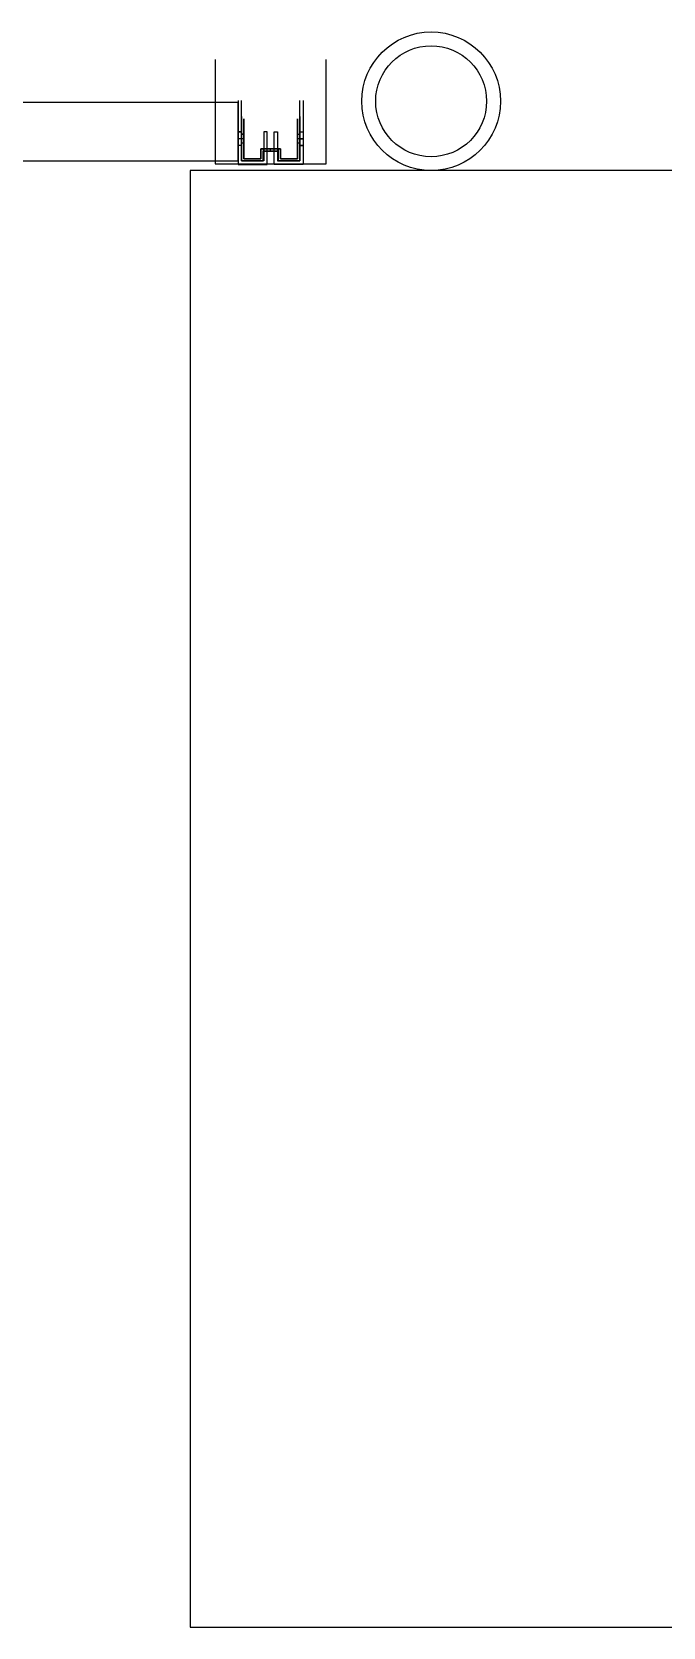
# Model space of a CAD drawing. Header units: millimetres. Extents: x 15382 to 37298, y 7351 to 31127.
# Drawn here: x 22683 to 23138, y 26477 to 27627 of the extents above; entities that cross this region are included whole.
import ezdxf

# ---------------------------------------------------------------- set-up
doc = ezdxf.new("R2010")
doc.units = ezdxf.units.MM
for name, color, linetype in [('113', 3, 'Continuous'), ('114', 6, 'Continuous'), ('116', 12, 'Continuous'), ('M40', 3, 'Continuous'), ('標的物', 1, 'Continuous'), ('障礙', 2, 'Continuous')]:
    doc.layers.add(name, color=color, linetype=linetype)

msp = doc.modelspace()

# ---------------------------------------------------------------- linework, layer by layer
at = {"layer": '113'}
for p, q in [((22814.986, 27606.565), (22814.986, 27531.565)), ((22894.986, 27531.565), (22894.986, 27606.565)), ((22814.986, 27531.565), (22894.986, 27531.565))]:
    msp.add_line(p, q, dxfattribs=at)
at = {"layer": '114', "color": 8}
msp.add_lwpolyline([(22831.486, 27575.565), (21956.486, 27575.565), (21956.486, 27533.565), (22831.486, 27533.565)], close=True, dxfattribs=at)
at = {"layer": '116', "color": 8}
for p, q in [((22831.486, 27577.065), (22831.486, 27531.065)), ((22833.986, 27533.565), (22833.986, 27577.065)), ((22875.986, 27533.565), (22875.986, 27577.065)), ((22878.486, 27577.065), (22878.486, 27531.065)), ((22833.986, 27554.543), (22831.486, 27554.543)), ((22852.486, 27554.565), (22849.986, 27554.565)), ((22849.986, 27554.565), (22849.986, 27533.565)), ((22852.486, 27531.065), (22852.486, 27554.565)), ((22857.486, 27531.065), (22857.486, 27554.565)), ((22857.486, 27554.565), (22859.986, 27554.565)), ((22859.986, 27554.565), (22859.986, 27533.565)), ((22875.986, 27554.543), (22878.486, 27554.543)), ((22833.986, 27549.565), (22831.486, 27549.565)), ((22833.986, 27544.587), (22831.486, 27544.587)), ((22875.986, 27549.565), (22878.486, 27549.565)), ((22875.986, 27544.587), (22878.486, 27544.587)), ((22831.486, 27531.065), (22850.986, 27531.065)), ((22849.986, 27533.565), (22833.986, 27533.565)), ((22849.986, 27531.065), (22852.486, 27531.065)), ((22859.986, 27531.065), (22857.486, 27531.065)), ((22878.486, 27531.065), (22858.986, 27531.065)), ((22859.986, 27533.565), (22875.986, 27533.565))]:
    msp.add_line(p, q, dxfattribs=at)
at = {"layer": '116', "color": 8, "lineweight": -3}
for p, q in [((22831.486, 27544.587), (22831.486, 27554.543)), ((22831.486, 27554.543), (22833.986, 27554.543)), ((22831.486, 27549.565), (22831.486, 27554.543)), ((22831.486, 27554.543), (22833.986, 27554.543)), ((22833.986, 27554.543), (22833.986, 27544.587)), ((22833.986, 27554.543), (22833.986, 27549.565)), ((22875.986, 27549.565), (22875.986, 27554.543)), ((22875.986, 27554.543), (22878.486, 27554.543)), ((22875.986, 27544.587), (22875.986, 27554.543)), ((22875.986, 27554.543), (22878.486, 27554.543)), ((22878.486, 27554.543), (22878.486, 27549.565)), ((22878.486, 27554.543), (22878.486, 27544.587)), ((22833.986, 27549.565), (22831.486, 27549.565)), ((22833.986, 27544.587), (22831.486, 27544.587)), ((22878.486, 27549.565), (22875.986, 27549.565)), ((22878.486, 27544.587), (22875.986, 27544.587))]:
    msp.add_line(p, q, dxfattribs=at)
at = {"layer": 'M40', "color": 8}
for p, q in [((22833.986, 27565.565), (22833.986, 27533.565)), ((22833.986, 27533.565), (22833.986, 27565.565)), ((22875.986, 27533.565), (22875.986, 27565.565)), ((22875.986, 27565.565), (22875.986, 27533.565)), ((22835.586, 27535.165), (22835.586, 27563.965)), ((22835.586, 27563.965), (22835.586, 27535.165)), ((22874.386, 27563.965), (22874.386, 27535.165)), ((22874.386, 27535.165), (22874.386, 27563.965)), ((22835.586, 27552.815), (22833.986, 27552.815)), ((22835.586, 27549.565), (22833.986, 27549.565)), ((22835.586, 27546.315), (22833.986, 27546.315)), ((22833.986, 27533.565), (22849.486, 27533.565)), ((22849.486, 27533.565), (22833.986, 27533.565)), ((22847.886, 27535.165), (22835.586, 27535.165)), ((22835.586, 27535.165), (22847.886, 27535.165)), ((22862.086, 27542.165), (22847.886, 27542.165)), ((22847.886, 27542.165), (22847.886, 27535.165)), ((22847.886, 27535.165), (22847.886, 27542.165)), ((22847.886, 27542.165), (22862.086, 27542.165)), ((22849.486, 27533.565), (22849.486, 27540.565)), ((22849.486, 27540.565), (22860.486, 27540.565)), ((22860.486, 27540.565), (22849.486, 27540.565)), ((22849.486, 27540.565), (22849.486, 27533.565)), ((22860.486, 27540.565), (22860.486, 27542.165)), ((22860.486, 27540.565), (22860.486, 27533.565)), ((22860.486, 27533.565), (22860.486, 27540.565)), ((22860.486, 27533.565), (22875.986, 27533.565)), ((22875.986, 27533.565), (22860.486, 27533.565)), ((22862.086, 27535.165), (22862.086, 27542.165)), ((22862.086, 27542.165), (22862.086, 27535.165)), ((22874.386, 27535.165), (22862.086, 27535.165)), ((22862.086, 27535.165), (22874.386, 27535.165))]:
    msp.add_line(p, q, dxfattribs=at)
at = {"layer": 'M40', "color": 8, "lineweight": -3}
for p, q in [((22833.986, 27546.315), (22833.986, 27552.815)), ((22833.986, 27552.815), (22835.586, 27552.815)), ((22833.986, 27549.565), (22833.986, 27552.815)), ((22833.986, 27552.815), (22835.586, 27552.815)), ((22835.586, 27549.565), (22833.986, 27549.565)), ((22835.586, 27546.315), (22833.986, 27546.315)), ((22835.586, 27552.815), (22835.586, 27546.315)), ((22835.586, 27552.815), (22835.586, 27549.565)), ((22874.386, 27546.315), (22874.386, 27552.815)), ((22874.386, 27552.815), (22875.986, 27552.815)), ((22874.386, 27549.565), (22874.386, 27552.815)), ((22874.386, 27552.815), (22875.986, 27552.815)), ((22875.986, 27549.565), (22874.386, 27549.565)), ((22875.986, 27546.315), (22874.386, 27546.315)), ((22875.986, 27552.815), (22875.986, 27546.315)), ((22875.986, 27552.815), (22875.986, 27549.565)), ((22860.486, 27542.165), (22849.486, 27542.165)), ((22849.486, 27542.165), (22849.486, 27540.565)), ((22849.486, 27540.565), (22860.486, 27540.565)), ((22854.986, 27542.165), (22860.486, 27542.165)), ((22854.986, 27540.565), (22854.986, 27542.165)), ((22860.486, 27540.565), (22854.986, 27540.565)), ((22860.486, 27540.565), (22860.486, 27542.165)), ((22860.486, 27542.165), (22860.486, 27540.565))]:
    msp.add_line(p, q, dxfattribs=at)
at = {"layer": '標的物'}
for p, q in [((24016.986, 27526.565), (22796.986, 27526.565)), ((22796.986, 27526.565), (22796.986, 26476.565)), ((22796.986, 26476.565), (24016.986, 26476.565))]:
    msp.add_line(p, q, dxfattribs=at)
at = {"layer": '障礙', "color": 8}
for radius in [50, 40]:
    msp.add_circle((22970.764, 27576.565), radius, dxfattribs=at)

doc.saveas('drawing.dxf')
